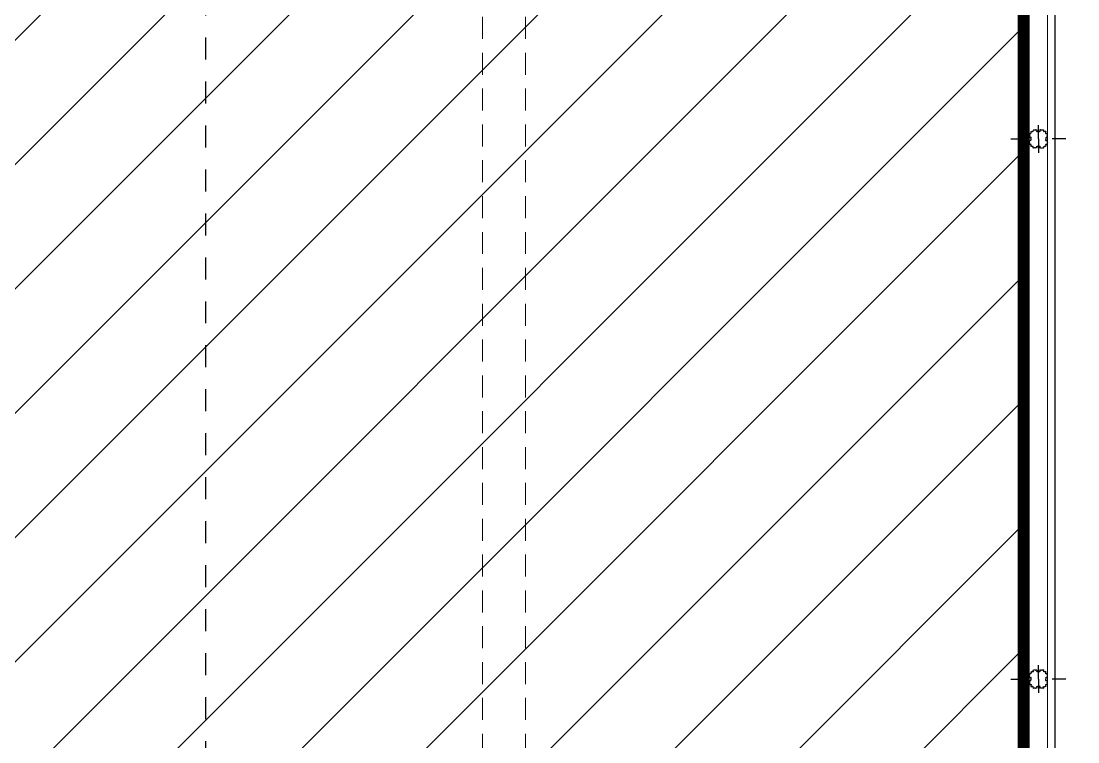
# Model space of a CAD drawing. Header units: millimetres. Extents: x 30 to 130, y 75 to 167.
# Drawn here: x 113.27 to 120.9, y 116.73 to 121.93 of the extents above; entities that cross this region are included whole.
import ezdxf

# ---------------------------------------------------------------- set-up
doc = ezdxf.new("R2010")
doc.units = ezdxf.units.MM
doc.header["$LTSCALE"] = 0.05
for name, pattern in [('00 Ground$0$Dash', [6.35, 3.175, -3.175]), ('00 Ground$0$DASHDOT', [25.4, 12.7, -6.35, 0, -6.35]), ('00 Ground$0$DASHED2', [9.525, 6.35, -3.175])]:
    doc.linetypes.add(name, pattern=pattern)
for name, color, linetype, lineweight in [('00 Ground$0$A-Panel Exterior', 3, 'Continuous', 0), ('00 Ground$0$A-Panel Interior', 6, 'Continuous', 0), ('00 Ground$0$A-Proyecciones', 252, 'Continuous', 0)]:
    doc.layers.add(name, color=color, linetype=linetype, lineweight=lineweight)
for name, color, linetype in [('00 Ground$0$A-Paneles', 7, 'Continuous'), ('00 Ground$0$E-PERFIL-PLANTA-EJES-GL1', 6, '00 Ground$0$DASHDOT'), ('00 Ground$0$E-PERFIL-PLANTA-TEXTURAS-GL1', 6, 'Continuous'), ('00 Ground$0$PUENTE GRUA', 5, 'Continuous'), ('CCTV_Cobertura', 2, 'Continuous')]:
    doc.layers.add(name, color=color, linetype=linetype)
doc.layers.add('00 Ground$0$E-PERFIL-PLANTA-GL1', color=3, linetype='Continuous', plot=False)

# ---------------------------------------------------------------- blocks, each defined once
blk = doc.blocks.new('00 Ground$0$GL')
at = {"layer": '00 Ground$0$E-PERFIL-PLANTA-TEXTURAS-GL1'}
h = blk.add_hatch(dxfattribs=at)
h.set_pattern_fill('ANSI31', color=256, scale=0.00061, angle=90)
edge = h.paths.add_edge_path()
edge.add_arc((-0.013, 0.063), 0.003, 0, 90, ccw=False)
edge.add_line((-0.01, 0.063), (-0.01, 0.058))
edge.add_arc((-0.007, 0.058), 0.003, 180, 270)
edge.add_line((-0.007, 0.055), (0.007, 0.055))
edge.add_arc((0.007, 0.058), 0.003, 270, 360)
edge.add_line((0.01, 0.058), (0.01, 0.063))
edge.add_arc((0.013, 0.063), 0.003, 90, 180, ccw=False)
edge.add_line((0.013, 0.066), (0.037, 0.066))
edge.add_arc((0.037, 0.063), 0.003, 0, 90, ccw=False)
edge.add_line((0.04, 0.063), (0.04, 0.058))
edge.add_arc((0.043, 0.058), 0.003, 180, 270)
edge.add_line((0.043, 0.055), (0.052, 0.055))
edge.add_arc((0.052, 0.052), 0.003, 0, 90, ccw=False)
edge.add_line((0.055, 0.052), (0.055, 0.043))
edge.add_arc((0.058, 0.043), 0.003, 180, 270)
edge.add_line((0.058, 0.04), (0.063, 0.04))
edge.add_arc((0.063, 0.037), 0.003, 0, 90, ccw=False)
edge.add_line((0.066, 0.037), (0.066, 0.013))
edge.add_arc((0.063, 0.013), 0.003, 270, 360, ccw=False)
edge.add_line((0.063, 0.01), (0.058, 0.01))
edge.add_arc((0.058, 0.007), 0.003, 90, 180)
edge.add_line((0.055, 0.007), (0.055, -0.007))
edge.add_arc((0.058, -0.007), 0.003, 180, 270)
edge.add_line((0.058, -0.01), (0.063, -0.01))
edge.add_arc((0.063, -0.013), 0.003, 0, 90, ccw=False)
edge.add_line((0.066, -0.013), (0.066, -0.037))
edge.add_arc((0.063, -0.037), 0.003, -90, 0, ccw=False)
edge.add_line((0.063, -0.04), (0.058, -0.04))
edge.add_arc((0.058, -0.043), 0.003, 90, 180)
edge.add_line((0.055, -0.043), (0.055, -0.052))
edge.add_arc((0.052, -0.052), 0.003, 270, 360, ccw=False)
edge.add_line((0.052, -0.055), (0.043, -0.055))
edge.add_arc((0.043, -0.058), 0.003, 90, 180)
edge.add_line((0.04, -0.058), (0.04, -0.063))
edge.add_arc((0.037, -0.063), 0.003, -90, 0, ccw=False)
edge.add_line((0.037, -0.066), (0.013, -0.066))
edge.add_arc((0.013, -0.063), 0.003, 180, 270, ccw=False)
edge.add_line((0.01, -0.063), (0.01, -0.058))
edge.add_arc((0.007, -0.058), 0.003, 0, 90)
edge.add_line((0.007, -0.055), (-0.007, -0.055))
edge.add_arc((-0.007, -0.058), 0.003, 90, 180)
edge.add_line((-0.01, -0.058), (-0.01, -0.063))
edge.add_arc((-0.013, -0.063), 0.003, -90, 0, ccw=False)
edge.add_line((-0.013, -0.066), (-0.037, -0.066))
edge.add_arc((-0.037, -0.063), 0.003, 180, 270, ccw=False)
edge.add_line((-0.04, -0.063), (-0.04, -0.058))
edge.add_arc((-0.043, -0.058), 0.003, 0, 90)
edge.add_line((-0.043, -0.055), (-0.052, -0.055))
edge.add_arc((-0.052, -0.052), 0.003, 180, 270, ccw=False)
edge.add_line((-0.055, -0.052), (-0.055, -0.043))
edge.add_arc((-0.058, -0.043), 0.003, 0, 90)
edge.add_line((-0.058, -0.04), (-0.063, -0.04))
edge.add_arc((-0.063, -0.037), 0.003, 180, 270, ccw=False)
edge.add_line((-0.066, -0.037), (-0.066, -0.013))
edge.add_arc((-0.063, -0.013), 0.003, 90, 180, ccw=False)
edge.add_line((-0.063, -0.01), (-0.058, -0.01))
edge.add_arc((-0.058, -0.007), 0.003, 270, 360)
edge.add_line((-0.055, -0.007), (-0.055, 0.007))
edge.add_arc((-0.058, 0.007), 0.003, 0, 90)
edge.add_line((-0.058, 0.01), (-0.063, 0.01))
edge.add_arc((-0.063, 0.013), 0.003, 180, 270, ccw=False)
edge.add_line((-0.066, 0.013), (-0.066, 0.037))
edge.add_arc((-0.063, 0.037), 0.003, 90, 180, ccw=False)
edge.add_line((-0.063, 0.04), (-0.058, 0.04))
edge.add_arc((-0.058, 0.043), 0.003, 270, 360)
edge.add_line((-0.055, 0.043), (-0.055, 0.052))
edge.add_arc((-0.052, 0.052), 0.003, 90, 180, ccw=False)
edge.add_line((-0.052, 0.055), (-0.043, 0.055))
edge.add_arc((-0.043, 0.058), 0.003, 270, 360)
edge.add_line((-0.04, 0.058), (-0.04, 0.063))
edge.add_arc((-0.037, 0.063), 0.003, 90, 180, ccw=False)
edge.add_line((-0.037, 0.066), (-0.013, 0.066))
edge = h.paths.add_edge_path(flags=16)
edge.add_line((-0.01, -0.052), (0.01, -0.052))
edge.add_arc((0.01, -0.055), 0.003, 0, 90, ccw=False)
edge.add_line((0.013, -0.055), (0.013, -0.06))
edge.add_arc((0.016, -0.06), 0.003, 180, 270)
edge.add_line((0.016, -0.063), (0.034, -0.063))
edge.add_arc((0.034, -0.06), 0.003, 270, 360)
edge.add_line((0.037, -0.06), (0.037, -0.055))
edge.add_arc((0.04, -0.055), 0.003, 90, 180, ccw=False)
edge.add_line((0.04, -0.052), (0.049, -0.052))
edge.add_arc((0.049, -0.049), 0.003, 270, 360)
edge.add_line((0.052, -0.049), (0.052, -0.04))
edge.add_arc((0.055, -0.04), 0.003, 90, 180, ccw=False)
edge.add_line((0.055, -0.037), (0.06, -0.037))
edge.add_arc((0.06, -0.034), 0.003, 270, 360)
edge.add_line((0.063, -0.034), (0.063, -0.016))
edge.add_arc((0.06, -0.016), 0.003, 0, 90)
edge.add_line((0.06, -0.013), (0.055, -0.013))
edge.add_arc((0.055, -0.01), 0.003, 180, 270, ccw=False)
edge.add_line((0.052, -0.01), (0.052, 0.01))
edge.add_arc((0.055, 0.01), 0.003, 90, 180, ccw=False)
edge.add_line((0.055, 0.013), (0.06, 0.013))
edge.add_arc((0.06, 0.016), 0.003, 270, 360)
edge.add_line((0.063, 0.016), (0.063, 0.034))
edge.add_arc((0.06, 0.034), 0.003, 0, 90)
edge.add_line((0.06, 0.037), (0.055, 0.037))
edge.add_arc((0.055, 0.04), 0.003, 180, 270, ccw=False)
edge.add_line((0.052, 0.04), (0.052, 0.049))
edge.add_arc((0.049, 0.049), 0.003, 0, 90)
edge.add_line((0.049, 0.052), (0.04, 0.052))
edge.add_arc((0.04, 0.055), 0.003, 180, 270, ccw=False)
edge.add_line((0.037, 0.055), (0.037, 0.06))
edge.add_arc((0.034, 0.06), 0.003, 0, 90)
edge.add_line((0.034, 0.063), (0.016, 0.063))
edge.add_arc((0.016, 0.06), 0.003, 90, 180)
edge.add_line((0.013, 0.06), (0.013, 0.055))
edge.add_arc((0.01, 0.055), 0.003, -90, 0, ccw=False)
edge.add_line((0.01, 0.052), (-0.01, 0.052))
edge.add_arc((-0.01, 0.055), 0.003, 180, 270, ccw=False)
edge.add_line((-0.013, 0.055), (-0.013, 0.06))
edge.add_arc((-0.016, 0.06), 0.003, 0, 90)
edge.add_line((-0.016, 0.063), (-0.034, 0.063))
edge.add_arc((-0.034, 0.06), 0.003, 90, 180)
edge.add_line((-0.037, 0.06), (-0.037, 0.055))
edge.add_arc((-0.04, 0.055), 0.003, -90, 0, ccw=False)
edge.add_line((-0.04, 0.052), (-0.049, 0.052))
edge.add_arc((-0.049, 0.049), 0.003, 90, 180)
edge.add_line((-0.052, 0.049), (-0.052, 0.04))
edge.add_arc((-0.055, 0.04), 0.003, -90, 0, ccw=False)
edge.add_line((-0.055, 0.037), (-0.06, 0.037))
edge.add_arc((-0.06, 0.034), 0.003, 90, 180)
edge.add_line((-0.063, 0.034), (-0.063, 0.016))
edge.add_arc((-0.06, 0.016), 0.003, 180, 270)
edge.add_line((-0.06, 0.013), (-0.055, 0.013))
edge.add_arc((-0.055, 0.01), 0.003, 0, 90, ccw=False)
edge.add_line((-0.052, 0.01), (-0.052, -0.01))
edge.add_arc((-0.055, -0.01), 0.003, -90, 0, ccw=False)
edge.add_line((-0.055, -0.013), (-0.06, -0.013))
edge.add_arc((-0.06, -0.016), 0.003, 90, 180)
edge.add_line((-0.063, -0.016), (-0.063, -0.034))
edge.add_arc((-0.06, -0.034), 0.003, 180, 270)
edge.add_line((-0.06, -0.037), (-0.055, -0.037))
edge.add_arc((-0.055, -0.04), 0.003, 0, 90, ccw=False)
edge.add_line((-0.052, -0.04), (-0.052, -0.049))
edge.add_arc((-0.049, -0.049), 0.003, 180, 270)
edge.add_line((-0.049, -0.052), (-0.04, -0.052))
edge.add_arc((-0.04, -0.055), 0.003, 0, 90, ccw=False)
edge.add_line((-0.037, -0.055), (-0.037, -0.06))
edge.add_arc((-0.034, -0.06), 0.003, 180, 270)
edge.add_line((-0.034, -0.063), (-0.016, -0.063))
edge.add_arc((-0.016, -0.06), 0.003, 270, 360)
edge.add_line((-0.013, -0.06), (-0.013, -0.055))
edge.add_arc((-0.01, -0.055), 0.003, 90, 180, ccw=False)
at = {"layer": '00 Ground$0$E-PERFIL-PLANTA-EJES-GL1', "ltscale": 0.05}
for p, q in [((0, 0), (0, 0.1985)), ((-0.1985, 0), (0, 0)), ((0, 0), (0, -0.1985)), ((0.1985, 0), (0, 0))]:
    blk.add_line(p, q, dxfattribs=at)
blk = doc.blocks.new('*U109')
h = blk.add_hatch()
h.set_pattern_fill('ANSI31', color=250)
h.set_pattern_definition([(45, (-13597.1444, 7821.7855), (-2.24506403, 2.24506403), [])])
h.paths.add_polyline_path([(0, 0), (17500, 0), (17500, 80), (0, 80)])
at = {"layer": '00 Ground$0$A-Paneles', "color": 4}
blk.add_lwpolyline([(0, 0), (17500, 0), (17500, 80), (0, 80)], close=True, dxfattribs=at)

msp = doc.modelspace()

# ---------------------------------------------------------------- hatches: boundary and pattern name
at = {"layer": 'CCTV_Cobertura', "true_color": 0x636466, "transparency": 33554687}
h = msp.add_hatch(dxfattribs=at)
h.set_pattern_fill('ANSI31', color=251, scale=0.2)
h.set_pattern_definition([(45, (-3037.0573, -1545.84536), (-0.44901281, 0.44901281), [])])
h.paths.add_polyline_path([(120.4674, 122.0449, -0.022253), (116.9114, 122.1827), (116.9114, 109.6429), (116.9114, 109.5551), (117.3297, 109.4101), (120.4674, 109.4101), (120.4674, 110.0422)])
h.paths.add_polyline_path([(116.9114, 122.1827, -0.001957), (116.5994, 122.21), (116.5994, 109.6429), (116.8314, 109.6429), (116.9114, 109.6429)])
h.paths.add_polyline_path([(116.5994, 122.21, -0.012587), (114.5994, 122.4435), (114.5994, 109.4101), (116.5994, 109.4101), (116.5994, 109.5629), (116.5994, 109.6429)])
h.paths.add_polyline_path([(116.5994, 109.4101), (116.5568, 109.4101), (114.5994, 109.4101), (114.5994, 106.7048), (116.5994, 106.7048)], flags=17)
h.paths.add_polyline_path([(120.4674, 109.4101), (117.3297, 109.4101), (116.9114, 109.5551), (116.9114, 109.6429), (116.8314, 109.6429), (116.5994, 109.6429), (116.5994, 109.5629), (116.5994, 109.4101), (116.5994, 106.7048), (114.5994, 106.7048), (114.5994, 95.6465), (120.2367, 90.5707), (120.4674, 97.1767)])
h.paths.add_polyline_path([(116.7913, 109.4101), (116.7713, 109.4101, 0.991192)], flags=16)
h.paths.add_polyline_path([(116.8214, 106.7876), (116.7554, 106.7876), (116.7554, 106.7048), (116.7713, 106.7048, -0.995583), (116.7913, 106.7047, -1.004437), (116.7713, 106.7048), (116.7554, 106.7048), (116.7554, 106.622), (116.8314, 106.622), (116.8314, 106.632), (116.9114, 106.632), (116.9114, 106.472), (116.8314, 106.472), (116.5994, 106.472), (116.5994, 106.552), (116.7554, 106.552), (116.7554, 106.7048), (116.7554, 106.7876), (116.6894, 106.7876), (116.6894, 109.3273), (116.8214, 109.3273)], flags=16)
h.paths.add_polyline_path([(116.7954, 106.7876), (116.7154, 106.7876), (116.7154, 109.2943), (116.7954, 109.2943)], flags=0)
h.paths.add_polyline_path([(114.5994, 122.4435, -0.081301), (102.2678, 126.3075, 0.043203), (96.3939, 122.688), (92.8965, 115.1879), (114.5994, 95.6465)])

# ---------------------------------------------------------------- linework, layer by layer
msp.add_lwpolyline([(120.7344, 162.8075), (128.1476, 162.8075), (128.1476, 108.0575), (120.7344, 108.0575)], close=True)
at = {"layer": '00 Ground$0$A-Panel Exterior'}
msp.add_lwpolyline([(120.6794, 95.9985), (120.7344, 95.9985), (120.7344, 162.9648), (120.6794, 162.9648)], close=True, dxfattribs=at)
at = {"layer": '00 Ground$0$A-Proyecciones', "linetype": '00 Ground$0$DASHED2', "ltscale": 0.5}
for points in [[(116.5994, 109.6429), (116.5994, 124.722)], [(116.9114, 109.6429), (116.9114, 124.722)]]:
    msp.add_lwpolyline(points, dxfattribs=at)
at = {"layer": '00 Ground$0$PUENTE GRUA', "color": 242, "linetype": '00 Ground$0$Dash'}
msp.add_lwpolyline([(46.5994, 162.4548), (114.5994, 162.4548), (114.5994, 90.454), (46.5994, 90.454)], close=True, dxfattribs=at)
at = {"layer": 'CCTV_Cobertura', "color": 2}
msp.add_lwpolyline([(120.4674, 130.57), (120.4674, 97.1767)], dxfattribs=at)
msp.add_arc((120.2367, 90.5707), 40, 89.66956, 138, dxfattribs=at)

# ---------------------------------------------------------------- block references
at = {"layer": '00 Ground$0$A-Panel Interior', "xscale": 0.001, "yscale": 0.001, "zscale": 0.001, "rotation": 270}
msp.add_blockref('*U109', (120.4674, 127.5422), dxfattribs=at)
at = {"layer": '00 Ground$0$E-PERFIL-PLANTA-GL1'}
for p in [(120.6134, 121.0825), (120.6134, 117.1825)]:
    msp.add_blockref('00 Ground$0$GL', p, dxfattribs=at)

doc.saveas('drawing.dxf')
